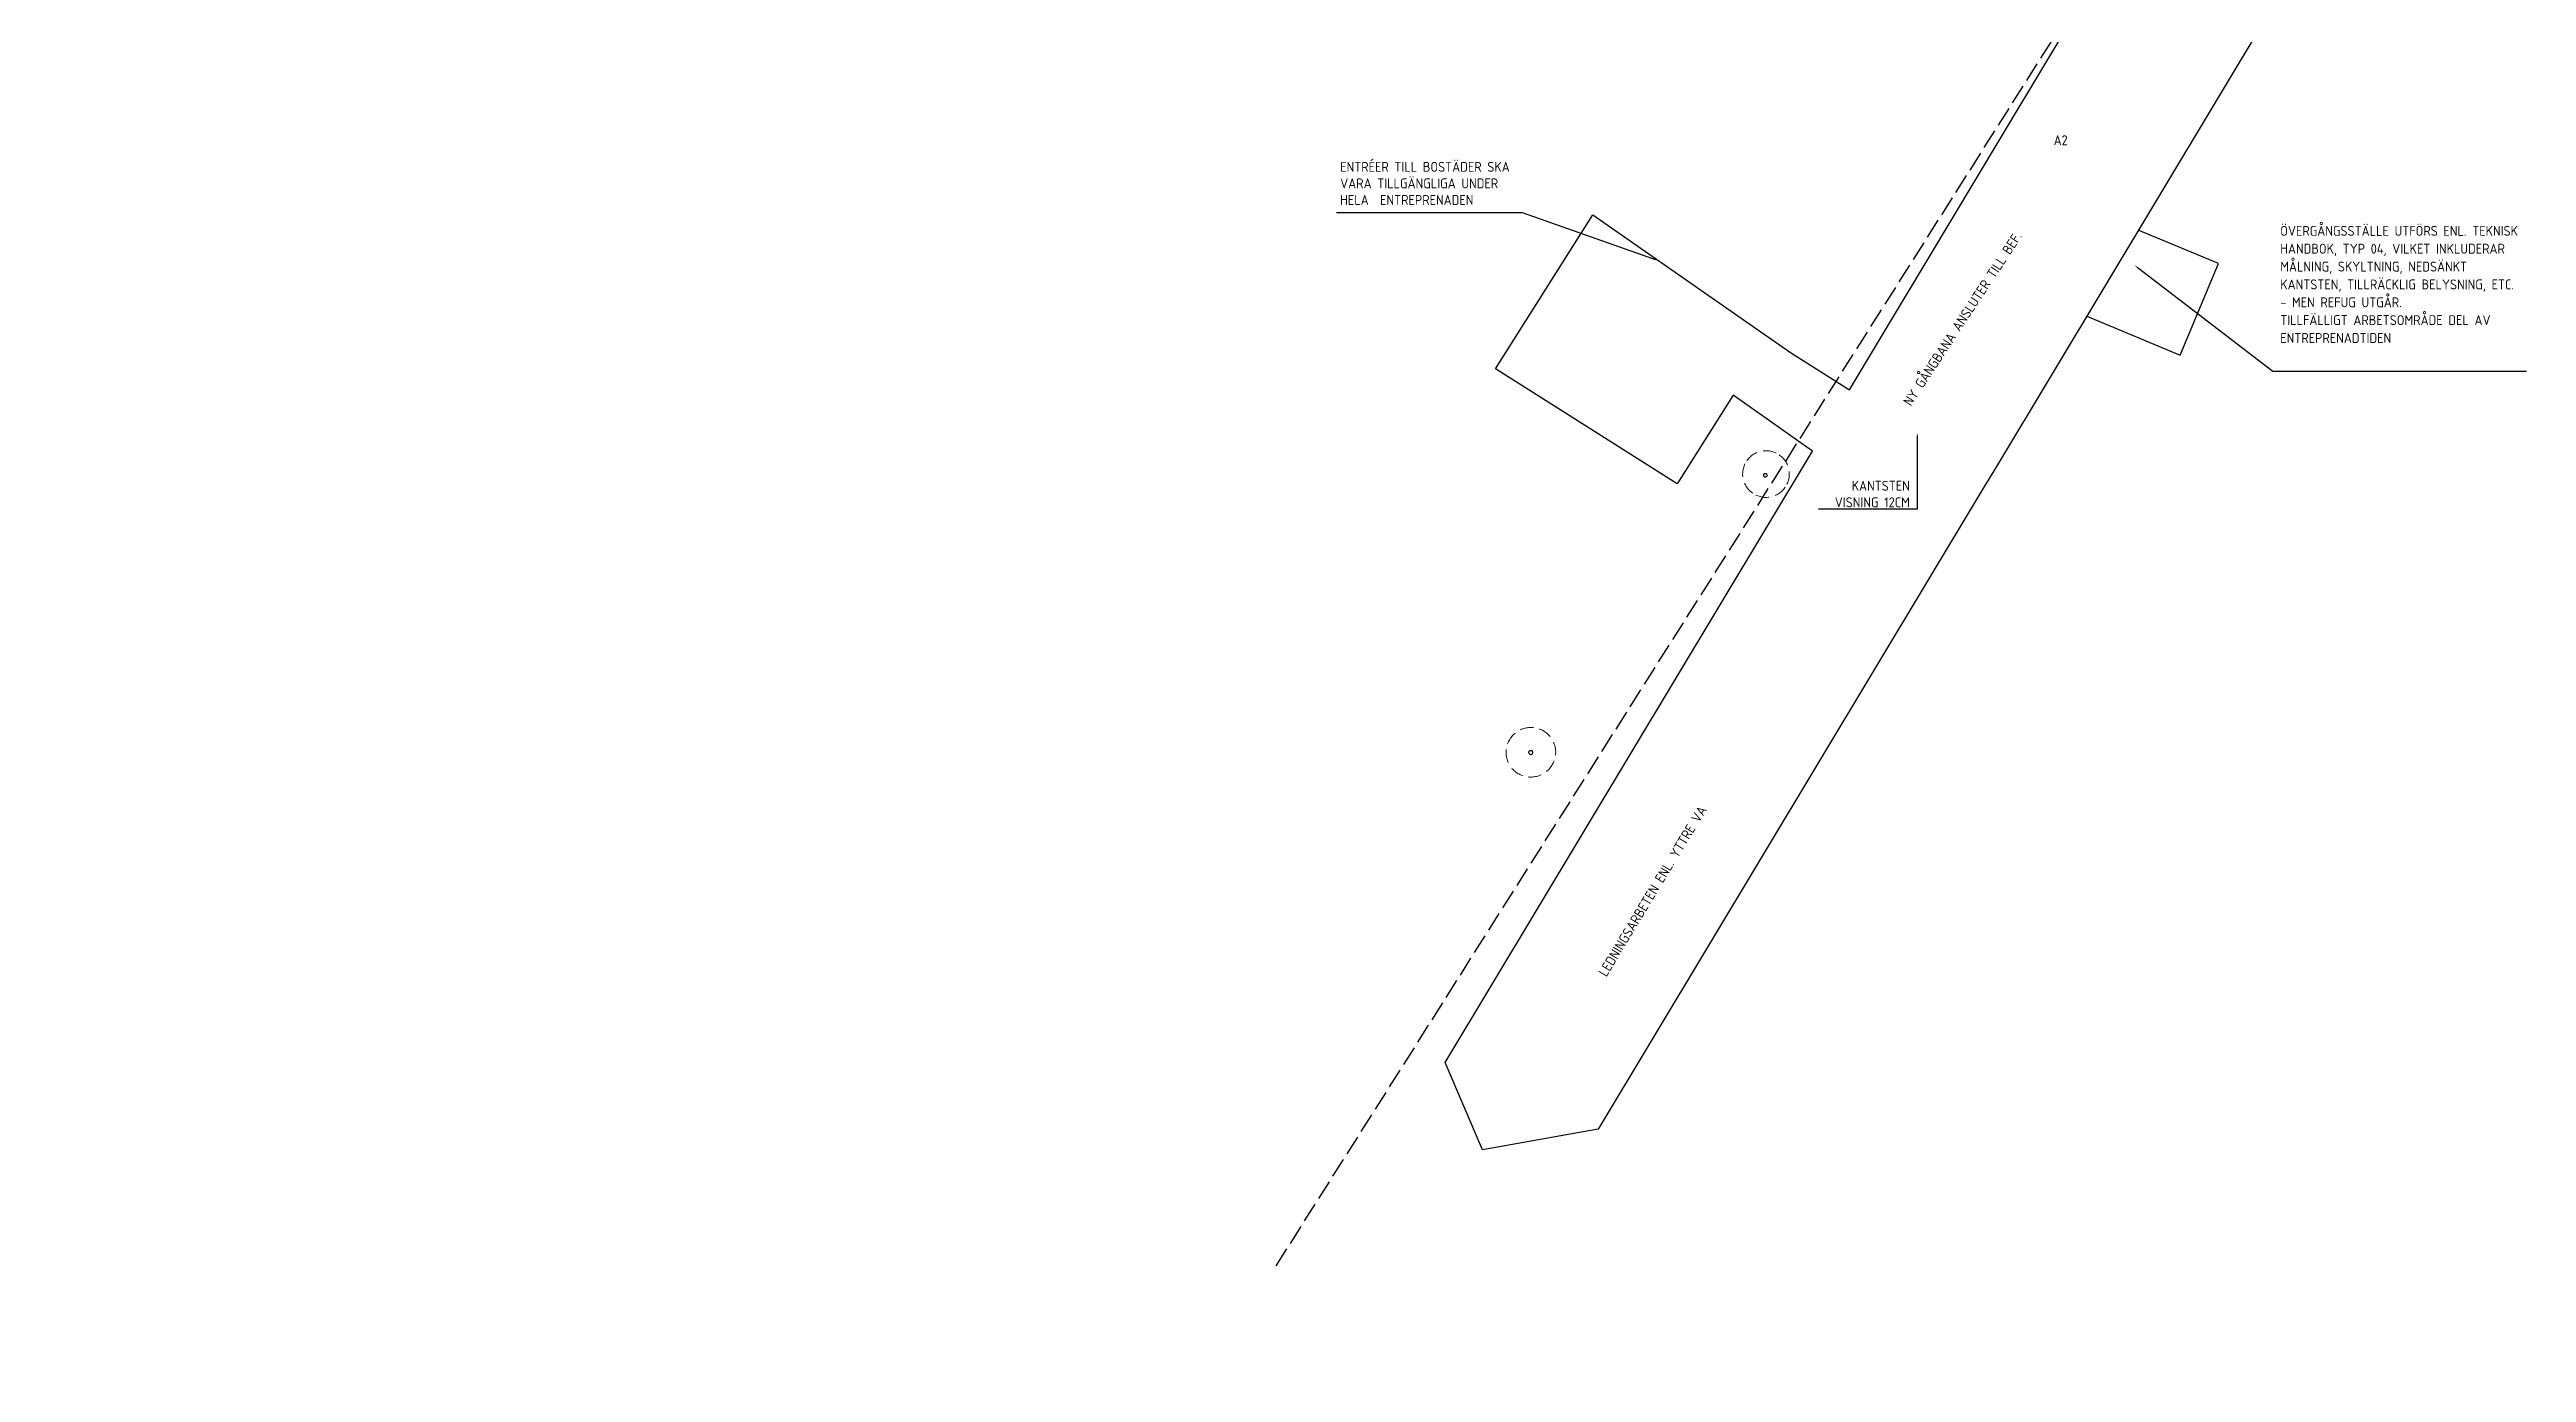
# Model space of a CAD drawing. Header units: metres. Extents: x 0 to 172473, y 0 to 6580575.
# Drawn here: x 172304.5 to 172454.2, y 6580374.1 to 6580454.1 of the extents above; entities that cross this region are included whole.
import ezdxf
from ezdxf import colors
from ezdxf.entities.mleader import LeaderData, LeaderLine
from ezdxf.enums import TextEntityAlignment as Align
from ezdxf.math import Vec2, Vec3

# ---------------------------------------------------------------- set-up
doc = ezdxf.new("R2010")
doc.units = ezdxf.units.M
doc.header["$LTSCALE"] = 0.2
doc.linetypes.add('DASHED', pattern=[6, 4, -2])
doc.linetypes.add('FASTGR', pattern=[8, 6, -2])
for name, color, linetype in [('L-DC----T1- Överbyggnad beteckning', 1, 'Continuous'), ('L-E-O------', 6, 'BH90-ENTREPGRANS'), ('L-E-O_arbetsområdesgräns tillfällig', 6, 'BH90-ENTREPGRANS'), ('L-träd_inmätt stam_', 4, 'Continuous'), ('M-001-10_text sitplan', 3, 'Continuous'), ('M-282_ytskiktsbeteckningar', 3, 'Continuous')]:
    doc.layers.add(name, color=color, linetype=linetype)
doc.layers.add('L-träd_inmätt krona dropzon', color=4, linetype='DASHED', lineweight=18)
doc.layers.add('Z-ADMFGR---(fastighetsgräns)', color=1, linetype='FASTGR', lineweight=25)
doc.styles.add('ISOCP', font='isocp.shx')
doc.styles.add('ISOCPEUR', font='isocpeur.ttf', dxfattribs={"height": 3.5})
doc.styles.get("Standard").update_dxf_attribs({"font": 'arial.ttf'})
doc.linetypes.add('BH90-ENTREPGRANS', pattern='A,12,-3,[1,BH90K.SHX,S=1,R=0,X=0,Y=0],-3', length=18)

# ---------------------------------------------------------------- blocks, each defined once
blk = doc.blocks.new('Ytskiktssymbol')
at = {"layer": 'L-DC----T1- Överbyggnad beteckning', "color": 4, "lineweight": 13, "transparency": 16777216}
blk.add_ellipse((0, 0), major_axis=(1, 0), ratio=0.5, dxfattribs=at)
at = {"transparency": 16777216, "style": 'ISOCPEUR'}
blk.add_attdef('0', text='', height=0.5, dxfattribs=at).set_placement((0, -0.24), align=Align.CENTER)
blk = doc.blocks.new('_DotSmall')
at = {"color": 0, "linetype": 'ByBlock', "const_width": 0.5}
blk.add_lwpolyline([(-0.0625, 0, 1), (0.0625, 0, 1)], format="xyb", close=True, dxfattribs=at)

msp = doc.modelspace()

# ---------------------------------------------------------------- linework, layer by layer
at = {"layer": 'L-E-O------'}
msp.add_lwpolyline([(172442.02, 6580461.88), (172422.18, 6580428.85), (172421.31, 6580427.39), (172398.11, 6580388.78), (172391.11, 6580387.54), (172388.86, 6580392.81), (172411.07, 6580429.78), (172408.66, 6580431.46), (172406.26, 6580433.15), (172402.88, 6580427.8), (172391.9, 6580434.74), (172397.79, 6580444.05), (172409.73, 6580435.74), (172413.3, 6580433.48), (172427.35, 6580456.87)], dxfattribs=at)
at = {"layer": 'L-E-O_arbetsområdesgräns tillfällig'}
msp.add_lwpolyline([(172427.64, 6580437.93), (172433.3, 6580435.58), (172435.6, 6580441.12), (172430.76, 6580443.13)], dxfattribs=at)
at = {"layer": 'L-träd_inmätt krona dropzon'}
for points in [[(172407.64, 6580427.12, -0.414214), (172406.98, 6580429, -0.414214), (172408.86, 6580429.66)], [(172408.86, 6580429.66, -0.414214), (172409.52, 6580427.77, -0.414214), (172407.64, 6580427.12)], [(172393.87, 6580410.08, -0.414214), (172392.55, 6580411.73, -0.414214), (172394.2, 6580413.06)], [(172394.2, 6580413.06, -0.414214), (172395.53, 6580411.4, -0.414214), (172393.87, 6580410.08)]]:
    msp.add_lwpolyline(points, format="xyb", dxfattribs=at)
at = {"layer": 'L-träd_inmätt stam_'}
for points, elevation in [([(172408.17, 6580428.42, 0.414214), (172408.11, 6580428.28, 0.414214), (172408.25, 6580428.22)], 30.27), ([(172408.17, 6580428.42, -0.414214), (172408.31, 6580428.36, -0.414214), (172408.25, 6580428.22)], 30.27), ([(172394.01, 6580411.44, -0.414214), (172393.92, 6580411.59, -0.414214), (172394.07, 6580411.68)], 30.42), ([(172394.01, 6580411.44, 0.414214), (172394.16, 6580411.53, 0.414214), (172394.07, 6580411.68)], 30.42)]:
    msp.add_lwpolyline(points, format="xyb", dxfattribs=dict(at, elevation=elevation))
at = {"layer": 'Z-ADMFGR---(fastighetsgräns)'}
msp.add_lwpolyline([(172378.65, 6580380.53), (172425.58, 6580454.65), (172426.85, 6580457.91), (172433.21, 6580474.19), (172436.9, 6580487.69), (172429.42, 6580520.67), (172435.45, 6580556.2), (172396.35, 6580573.61), (172353.11, 6580493.01), (172347.94, 6580483.42)], dxfattribs=at)

# ---------------------------------------------------------------- leaders
at = {"layer": 'M-001-10_text sitplan', "color": 4}
ml = msp.add_multileader_mtext('Standard', dxfattribs=at)
ml.set_content('{\\C256;ENTRÉER TILL BOSTÄDER SKA VARA TILLGÄNGLIGA UNDER HELA  ENTREPRENADEN}', color=4, style='ISOCP')
ml.set_leader_properties()
ml.build(insert=Vec2(0, 0))
ml.multileader.update_dxf_attribs({"text_left_attachment_type": 5, "text_right_attachment_type": 5, "dogleg_length": 0.36, "arrow_head_size": 0.3})
ctx = ml.context
ctx.base_point, ctx.char_height, ctx.arrow_head_size, ctx.landing_gap_size, ctx.plane_origin = Vec3(172382.42, 6580444.18), 0.6, 0.3, 0.09, Vec3(172411.1, 6580439.79)
ctx.left_attachment, ctx.right_attachment = 5, 5
notes = []
notes.append((ctx, [(1, (1, 1, 0), (172393.53, 6580444.18), (-1, 0), 0.36, [(0, [(172401.75, 6580441.29)], 0, [])])]))
ctx.mtext.insert, ctx.mtext.width, ctx.mtext.defined_height, ctx.mtext.flow_direction = Vec3(172382.51, 6580447.26), 10.6759, 4.7, 5
ml = msp.add_multileader_mtext('Standard', dxfattribs=at)
ml.set_content('\\pxa0.66667,sm1.07917;{\\C256;ÖVERGÅNGSSTÄLLE UTFÖRS ENL. TEKNISK HANDBOK, TYP 04, VILKET INKLUDERAR MÅLNING, SKYLTNING, NEDSÄNKT KANTSTEN, TILLRÄCKLIG BELYSNING, ETC. - MEN REFUG UTGÅR. \\P\\pa0.25,s*;TILLFÄLLIGT ARBETSOMRÅDE DEL AV ENTREPRENADTIDEN}', color=4, style='ISOCP')
ml.set_leader_properties()
ml.build(insert=Vec2(0, 0))
ml.multileader.update_dxf_attribs({"text_left_attachment_type": 5, "text_right_attachment_type": 5, "dogleg_length": 0.36, "arrow_head_size": 0.3})
ctx = ml.context
ctx.base_point, ctx.char_height, ctx.arrow_head_size, ctx.landing_gap_size, ctx.plane_origin = Vec3(172439.25, 6580434.6), 0.6, 0.3, 0.09, Vec3(172458.98, 6580446.65)
ctx.left_attachment, ctx.right_attachment = 5, 5
notes.append((ctx, [(0, (1, 1, 0), (172438.89, 6580434.6), (1, 0), 0.36, [(0, [(172430.53, 6580441.01)], 0, [])])]))
ctx.mtext.insert, ctx.mtext.width, ctx.mtext.defined_height, ctx.mtext.flow_direction = Vec3(172439.34, 6580443.39), 14.7333, 3.94, 5
ml = msp.add_multileader_mtext('Standard', dxfattribs=at)
ml.set_content('{\\C256;KANTSTEN \\PVISNING 12CM}', color=4, style='ISOCP')
ml.set_leader_properties()
ml.build(insert=Vec2(0, 0))
ml.multileader.update_dxf_attribs({"text_left_attachment_type": 5, "text_right_attachment_type": 5, "dogleg_length": 0.36, "arrow_head_size": 0.3})
ctx = ml.context
ctx.base_point, ctx.char_height, ctx.arrow_head_size, ctx.landing_gap_size, ctx.plane_origin = Vec3(172412.3, 6580426.26), 0.6, 0.3, 0.09, Vec3(172434, 6580421.31)
ctx.left_attachment, ctx.right_attachment, ctx.text_align_type = 5, 5, 2
notes.append((ctx, [(1, (1, 1, 0), (172417.4, 6580426.26), (-1, 0), 0.36, [(0, [(172417.4, 6580430.88)], 0, [])])]))
ctx.mtext.insert, ctx.mtext.width, ctx.mtext.defined_height, ctx.mtext.alignment, ctx.mtext.flow_direction = Vec3(172416.95, 6580427.98), 10.3896, 4.8, 3, 5
at = {"layer": 'M-282_ytskiktsbeteckningar'}
ml = msp.add_multileader_block('Standard', dxfattribs=at)
ml.set_content('Ytskiktssymbol', color=4)
ml.set_attribute('0', 'TR2', width=0)
ml.set_leader_properties(color=4)
ml.set_arrow_properties(name='DOTSMALL')
ml.build(insert=Vec2(0, 0))
ml.multileader.update_dxf_attribs({"has_dogleg": 0, "dogleg_length": 0, "arrow_head_size": 0.0004, "block_connection_type": 1})
ctx = ml.context
ctx.base_point, ctx.char_height, ctx.arrow_head_size, ctx.landing_gap_size, ctx.plane_origin, ctx.plane_x_axis, ctx.plane_y_axis = Vec3(172427.91, 6580554.94), 0.18, 0.0004, 0.09, Vec3(172427.6, 6580555.44), Vec3(0.999997, 0.002307), Vec3(-0.002307, 0.999997)
ctx.attachment_type = 1
notes.append((ctx, [(0, (0, 0, 0), (0, 0), (1, 0), 1, [])]))
ctx.block.insert, ctx.block.rotation = Vec3(172427.91, 6580554.94), 0.002307
ml = msp.add_multileader_block('Standard', dxfattribs=at)
ml.set_content('Ytskiktssymbol', color=4)
ml.set_attribute('0', 'TR2', width=0)
ml.set_leader_properties(color=4)
ml.set_arrow_properties(name='DOTSMALL')
ml.build(insert=Vec2(0, 0))
ml.multileader.update_dxf_attribs({"has_dogleg": 0, "dogleg_length": 0, "arrow_head_size": 0.0004, "block_connection_type": 1})
ctx = ml.context
ctx.base_point, ctx.char_height, ctx.arrow_head_size, ctx.landing_gap_size, ctx.plane_origin, ctx.plane_x_axis, ctx.plane_y_axis = Vec3(172383.75, 6580536.48), 0.18, 0.0004, 0.09, Vec3(172383.45, 6580536.99), Vec3(0.999997, 0.002307), Vec3(-0.002307, 0.999997)
ctx.attachment_type = 1
notes.append((ctx, [(0, (0, 0, 0), (0, 0), (1, 0), 1, [])]))
ctx.block.insert, ctx.block.rotation = Vec3(172383.75, 6580536.48), 0.002307
ml = msp.add_multileader_block('Standard', dxfattribs=at)
ml.set_content('Ytskiktssymbol', color=4)
ml.set_attribute('0', 'TR2', width=0)
ml.set_leader_properties(color=4)
ml.set_arrow_properties(name='DOTSMALL')
ml.build(insert=Vec2(0, 0))
ml.multileader.update_dxf_attribs({"has_dogleg": 0, "dogleg_length": 0, "arrow_head_size": 0.0004, "block_connection_type": 1})
ctx = ml.context
ctx.base_point, ctx.char_height, ctx.arrow_head_size, ctx.landing_gap_size, ctx.plane_origin, ctx.plane_x_axis, ctx.plane_y_axis = Vec3(172406.01, 6580530.09), 0.18, 0.0004, 0.09, Vec3(172405.7, 6580530.59), Vec3(0.999997, 0.002307), Vec3(-0.002307, 0.999997)
ctx.attachment_type = 1
notes.append((ctx, [(0, (0, 0, 0), (0, 0), (1, 0), 1, [])]))
ctx.block.insert, ctx.block.rotation = Vec3(172406.01, 6580530.09), 0.002307
ml = msp.add_multileader_block('Standard', dxfattribs=at)
ml.set_content('Ytskiktssymbol', color=4)
ml.set_attribute('0', 'TR2', width=0)
ml.set_leader_properties(color=4)
ml.set_arrow_properties(name='DOTSMALL')
ml.build(insert=Vec2(0, 0))
ml.multileader.update_dxf_attribs({"has_dogleg": 0, "dogleg_length": 0, "arrow_head_size": 0.0004, "block_connection_type": 1})
ctx = ml.context
ctx.base_point, ctx.char_height, ctx.arrow_head_size, ctx.landing_gap_size, ctx.plane_origin, ctx.plane_x_axis, ctx.plane_y_axis = Vec3(172398.64, 6580529.65), 0.18, 0.0004, 0.09, Vec3(172398.33, 6580530.15), Vec3(0.999997, 0.002307), Vec3(-0.002307, 0.999997)
ctx.attachment_type = 1
notes.append((ctx, [(0, (0, 0, 0), (0, 0), (1, 0), 1, [])]))
ctx.block.insert, ctx.block.rotation = Vec3(172398.64, 6580529.65), 0.002307
ml = msp.add_multileader_block('Standard', dxfattribs=at)
ml.set_content('Ytskiktssymbol', color=4)
ml.set_attribute('0', 'TR2', width=0)
ml.set_leader_properties(color=4)
ml.set_arrow_properties(name='DOTSMALL')
ml.build(insert=Vec2(0, 0))
ml.multileader.update_dxf_attribs({"has_dogleg": 0, "dogleg_length": 0, "arrow_head_size": 0.0004, "block_connection_type": 1})
ctx = ml.context
ctx.base_point, ctx.char_height, ctx.arrow_head_size, ctx.landing_gap_size, ctx.plane_origin, ctx.plane_x_axis, ctx.plane_y_axis = Vec3(172409.77, 6580520.79), 0.18, 0.0004, 0.09, Vec3(172409.47, 6580521.29), Vec3(0.999997, 0.002307), Vec3(-0.002307, 0.999997)
ctx.attachment_type = 1
notes.append((ctx, [(0, (0, 0, 0), (0, 0), (1, 0), 1, [])]))
ctx.block.insert, ctx.block.rotation = Vec3(172409.77, 6580520.79), 0.002307
ml = msp.add_multileader_block('Standard', dxfattribs=at)
ml.set_content('Ytskiktssymbol', color=4)
ml.set_attribute('0', 'TR1', width=0)
ml.set_leader_properties(color=4)
ml.set_arrow_properties(name='DOTSMALL')
ml.build(insert=Vec2(0, 0))
ml.multileader.update_dxf_attribs({"has_dogleg": 0, "dogleg_length": 0, "arrow_head_size": 0.0004, "block_connection_type": 1})
ctx = ml.context
ctx.base_point, ctx.char_height, ctx.arrow_head_size, ctx.landing_gap_size, ctx.plane_origin, ctx.plane_x_axis, ctx.plane_y_axis = Vec3(172424.42, 6580519.73), 0.18, 0.0004, 0.09, Vec3(172424.11, 6580520.23), Vec3(0.999997, 0.002307), Vec3(-0.002307, 0.999997)
ctx.attachment_type = 1
notes.append((ctx, [(0, (0, 0, 0), (0, 0), (1, 0), 1, [])]))
ctx.block.insert, ctx.block.rotation = Vec3(172424.42, 6580519.73), 0.002307
ml = msp.add_multileader_block('Standard', dxfattribs=at)
ml.set_content('Ytskiktssymbol', color=4)
ml.set_attribute('0', 'TR3', width=0)
ml.set_leader_properties(color=4)
ml.set_arrow_properties(name='DOTSMALL')
ml.build(insert=Vec2(0, 0))
ml.multileader.update_dxf_attribs({"has_dogleg": 0, "dogleg_length": 0, "arrow_head_size": 0.0004, "block_connection_type": 1})
ctx = ml.context
ctx.base_point, ctx.char_height, ctx.arrow_head_size, ctx.landing_gap_size, ctx.plane_origin, ctx.plane_x_axis, ctx.plane_y_axis = Vec3(172432.54, 6580484.63), 0.18, 0.0004, 0.09, Vec3(172432.24, 6580485.14), Vec3(0.999997, 0.002307), Vec3(-0.002307, 0.999997)
ctx.attachment_type = 1
notes.append((ctx, [(0, (0, 0, 0), (0, 0), (1, 0), 1, [])]))
ctx.block.insert, ctx.block.rotation = Vec3(172432.54, 6580484.63), 0.002307
ml = msp.add_multileader_block('Standard', dxfattribs=at)
ml.set_content('Ytskiktssymbol', color=4)
ml.set_attribute('0', 'TR1', width=0)
ml.set_leader_properties(color=4)
ml.set_arrow_properties(name='DOTSMALL')
ml.build(insert=Vec2(0, 0))
ml.multileader.update_dxf_attribs({"has_dogleg": 0, "dogleg_length": 0, "arrow_head_size": 0.0004, "block_connection_type": 1})
ctx = ml.context
ctx.base_point, ctx.char_height, ctx.arrow_head_size, ctx.landing_gap_size, ctx.plane_origin, ctx.plane_x_axis, ctx.plane_y_axis = Vec3(172413.15, 6580475.87), 0.18, 0.0004, 0.09, Vec3(172412.85, 6580476.37), Vec3(0.999997, 0.002307), Vec3(-0.002307, 0.999997)
ctx.attachment_type = 1
notes.append((ctx, [(0, (0, 0, 0), (0, 0), (1, 0), 1, [])]))
ctx.block.insert, ctx.block.rotation = Vec3(172413.15, 6580475.87), 0.002307
for ctx, leaders in notes:
    for number, flags, end, landing, length, lines in leaders:
        leader = LeaderData()
        leader.index, (leader.has_last_leader_line, leader.has_dogleg_vector, leader.attachment_direction) = number, flags
        leader.last_leader_point, leader.dogleg_vector, leader.dogleg_length = Vec3(end), Vec3(landing), length
        for number, points, colour, breaks in lines:
            line = LeaderLine()
            line.index, line.vertices, line.color, line.breaks = number, Vec3.list(points), colors.encode_raw_color(colour), breaks
            leader.lines.append(line)
        ctx.leaders.append(leader)

# ---------------------------------------------------------------- next in the draw order: texts
at = {"layer": 'M-282_ytskiktsbeteckningar', "insert": (172425.64, 6580448.87), "char_height": 0.6, "attachment_point": 1, "style": 'ISOCP', "bg_fill": 3, "box_fill_scale": 1.2, "bg_fill_color": 256, "bg_fill_transparency": 0}
msp.add_mtext('A2', dxfattribs=at)
at = {"layer": 'M-282_ytskiktsbeteckningar', "char_height": 0.6, "attachment_point": 1, "style": 'ISOCP', "bg_fill": 3, "box_fill_scale": 1.2, "bg_fill_color": 256, "bg_fill_transparency": 0}
for s, insert, rotation in [('NY GÅNGBANA ANSLUTER TILL BEF.', (172416.51, 6580432.78), 56.8042), ('LEDNINGSARBETEN ENL. YTTRE VA', (172398.09, 6580398.26), 58.9995)]:
    msp.add_mtext(s, dxfattribs=dict(at, insert=insert, rotation=rotation))

doc.saveas('drawing.dxf')
